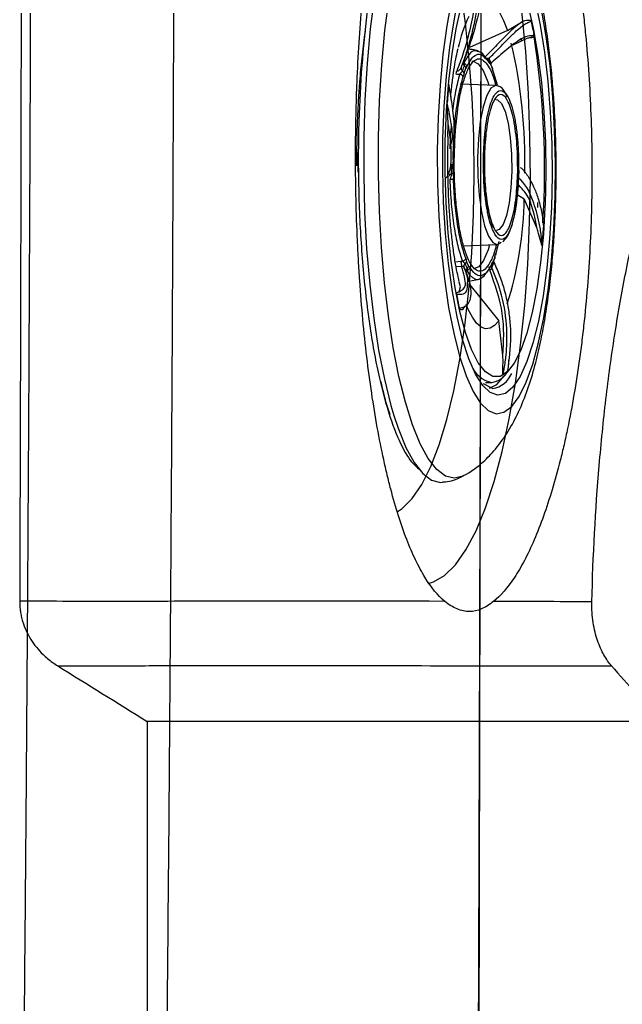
# Model space of a CAD drawing. Header units: inches. Extents: x 0 to 84, y -22 to 124.
# Drawn here: x 6.345 to 8.244, y 15.15 to 18.252 of the extents above; entities that cross this region are included whole.
import ezdxf

# ---------------------------------------------------------------- set-up
doc = ezdxf.new("R2010")
doc.units = ezdxf.units.IN
doc.header["$MEASUREMENT"] = 0
doc.layers.add('1', color=4, linetype='Continuous')
doc.layers.add('BDIM_CYAN', color=4, linetype='Continuous')

# ---------------------------------------------------------------- blocks, each defined once
blk = doc.blocks.new('2020 HS PILLOW')
at = {"layer": '1', "color": 2}
for points, knots in [([(5.8034, -0.0127), (5.5758, -0.0117), (5.1207, -0.0097), (4.4379, -0.0073), (3.7551, -0.0052), (3.0724, -0.0034), (2.3896, -0.0021), (1.7069, -0.001), (1.0241, -0.0003), (0.3414, 0), (-0.3414, 0), (-1.0241, -0.0003), (-1.7069, -0.001), (-2.3896, -0.0021), (-3.0724, -0.0034), (-3.7551, -0.0052), (-4.4379, -0.0073), (-5.1207, -0.0097), (-5.5758, -0.0117), (-5.8034, -0.0127)], [0, 0, 0, 0, 0.058824, 0.117648, 0.176472, 0.235295, 0.294119, 0.352942, 0.411765, 0.470588, 0.529412, 0.588235, 0.647058, 0.705881, 0.764705, 0.823528, 0.882352, 0.941176, 1, 1, 1, 1]), ([(5.8027, -0.0093), (4.0523, -0.005), (0.1838, 0.0045), (-3.6846, -0.0044), (-5.8027, -0.0093)], [0, 0, 0, 0, 0.452479, 1, 1, 1, 1]), ([(-5.1105, -0.9929), (-5.0125, -0.992), (-4.8162, -0.9901), (-4.5213, -0.9874), (-4.2256, -0.9849), (-3.929, -0.9826), (-3.6317, -0.9804), (-3.3335, -0.9784), (-3.0345, -0.9766), (-2.7347, -0.9749), (-2.4341, -0.9734), (-2.1327, -0.9721), (-1.8304, -0.9709), (-1.5274, -0.9699), (-1.2235, -0.9691), (-0.9188, -0.9685), (-0.6132, -0.968), (-0.3069, -0.9677), (0.0908, -0.9676), (0.5785, -0.9679), (1.1551, -0.9689), (1.7288, -0.9705), (2.2996, -0.9727), (2.8674, -0.9755), (3.4323, -0.979), (3.9943, -0.983), (4.5534, -0.9876), (4.9251, -0.9912), (5.1105, -0.9929)], [0, 0, 0, 0, 0.028776, 0.057631, 0.086566, 0.11558, 0.144673, 0.173846, 0.203098, 0.232429, 0.26184, 0.291331, 0.320902, 0.350552, 0.380282, 0.410091, 0.439981, 0.46995, 0.5, 0.556693, 0.613101, 0.669223, 0.725062, 0.780616, 0.835887, 0.890874, 0.945579, 1, 1, 1, 1]), ([(5.1101, -1.4421), (5.0128, -1.4412), (4.8181, -1.4394), (4.5261, -1.4369), (4.2341, -1.4345), (3.9421, -1.4324), (3.6501, -1.4303), (3.3581, -1.4285), (3.0661, -1.4267), (2.7741, -1.4252), (2.4821, -1.4238), (2.1901, -1.4225), (1.8981, -1.4214), (1.606, -1.4205), (1.314, -1.4197), (1.022, -1.4191), (0.73, -1.4186), (0.438, -1.4183), (0.146, -1.4182), (-0.146, -1.4182), (-0.438, -1.4183), (-0.73, -1.4186), (-1.022, -1.4191), (-1.314, -1.4197), (-1.606, -1.4205), (-1.8981, -1.4214), (-2.1901, -1.4225), (-2.4821, -1.4238), (-2.7741, -1.4252), (-3.0661, -1.4267), (-3.3581, -1.4285), (-3.6501, -1.4303), (-3.9421, -1.4324), (-4.2341, -1.4345), (-4.5261, -1.4369), (-4.8181, -1.4394), (-5.0128, -1.4412), (-5.1101, -1.4421)], [0, 0, 0, 0, 0.028576, 0.05715, 0.085725, 0.114298, 0.142871, 0.171443, 0.200015, 0.228587, 0.257158, 0.285728, 0.314298, 0.342868, 0.371438, 0.400008, 0.428577, 0.457146, 0.485715, 0.514285, 0.542854, 0.571423, 0.599992, 0.628562, 0.657132, 0.685702, 0.714272, 0.742842, 0.771413, 0.799985, 0.828557, 0.857129, 0.885702, 0.914275, 0.94285, 0.971424, 1, 1, 1, 1])]:
    blk.add_open_spline(points, degree=3, knots=knots, dxfattribs=at)
blk = doc.blocks.new('2020 RELAY')
at = {"color": 8, "linetype": 'Continuous', "lineweight": 25, "flags": 128}
for points in [[(7.6318, 15.976), (7.6491, 15.9808), (7.6841, 16.001), (7.7183, 16.0348), (7.7514, 16.0819), (7.783, 16.1418), (7.8127, 16.2139), (7.8403, 16.2974), (7.8654, 16.3914), (7.8879, 16.495), (7.9073, 16.607), (7.9237, 16.7262), (7.9367, 16.8514), (7.9462, 16.9813), (7.9521, 17.1144), (7.9545, 17.2494), (7.9531, 17.3848), (7.9482, 17.5193), (7.9396, 17.6513), (7.9275, 17.7794)], [(7.5346, 16.2015), (7.5507, 16.2121), (7.5818, 16.2432), (7.6118, 16.2875), (7.6402, 16.3443), (7.6667, 16.4131), (7.691, 16.4928), (7.7127, 16.5826), (7.7316, 16.6813), (7.7475, 16.7876), (7.7601, 16.9002), (7.7693, 17.0178), (7.775, 17.1387), (7.7771, 17.2616), (7.7756, 17.3848), (7.7704, 17.5068), (7.7617, 17.6261), (7.7496, 17.7411), (7.7342, 17.8505)]]:
    blk.add_lwpolyline(points, dxfattribs=at)
at = {"layer": '1', "color": 3, "linetype": 'Continuous', "lineweight": 25}
blk.add_line((6.7469, 15.5409), (6.7469, 11.5988), dxfattribs=at)
for points, knots in [([(6.3461, 23.162), (6.3466, 22.9756), (6.3477, 22.597), (6.3488, 22.0201), (6.3497, 21.4255), (6.3503, 20.8131), (6.3506, 20.183), (6.3506, 19.4326), (6.3502, 18.583), (6.349, 17.6552), (6.3473, 16.7725), (6.3455, 16.1991), (6.3447, 15.92)], [0, 0, 0, 0, 0.077197, 0.156848, 0.238955, 0.323515, 0.41053, 0.5, 0.634359, 0.762479, 0.884359, 1, 1, 1, 1]), ([(7.6842, 15.9195), (7.6627, 15.9373), (7.642, 15.9626), (7.612, 16.0115), (7.6021, 16.0297), (7.5829, 16.0699), (7.5735, 16.0916), (7.5466, 16.1613), (7.5298, 16.2141), (7.5104, 16.2878), (7.5066, 16.3029), (7.4992, 16.334), (7.4955, 16.35), (7.4849, 16.3987), (7.4782, 16.4323), (7.4656, 16.5021), (7.4596, 16.5382), (7.4486, 16.6127), (7.4436, 16.6507), (7.4297, 16.7668), (7.4222, 16.8471), (7.4151, 16.951), (7.4138, 16.972), (7.4114, 17.0143), (7.4103, 17.0356), (7.4074, 17.0996), (7.4059, 17.1422), (7.4029, 17.2704), (7.4028, 17.3561), (7.405, 17.4635), (7.4056, 17.485), (7.4069, 17.5278), (7.4077, 17.549), (7.4105, 17.6123), (7.4128, 17.6538), (7.421, 17.7767), (7.4283, 17.8564), (7.4467, 18.0104), (7.4575, 18.0825), (7.4761, 18.1838), (7.4827, 18.2163), (7.4932, 18.2634), (7.4968, 18.2788), (7.5043, 18.3089), (7.5081, 18.3237), (7.5275, 18.3952), (7.5443, 18.4458), (7.5713, 18.5121), (7.5807, 18.5326), (7.5951, 18.5608), (7.6001, 18.5699), (7.61, 18.5869), (7.615, 18.595), (7.6402, 18.6328), (7.6612, 18.6555), (7.6936, 18.6784), (7.7047, 18.6842), (7.7271, 18.6918), (7.7383, 18.6936), (7.7721, 18.6932), (7.7947, 18.6853), (7.8231, 18.6657), (7.8288, 18.6613), (7.8402, 18.6515), (7.8459, 18.6461), (7.8629, 18.6286), (7.8741, 18.6151), (7.9071, 18.5693), (7.9285, 18.5318), (7.9597, 18.4646), (7.9699, 18.4404), (7.9896, 18.3891), (7.9991, 18.3621), (8.0267, 18.2767), (8.0438, 18.2142), (8.0633, 18.1286), (8.0671, 18.1112), (8.0744, 18.0759), (8.078, 18.058), (8.0883, 18.0036), (8.101, 17.9294), (8.1117, 17.8515), (8.1191, 17.7918), (8.1214, 17.7716), (8.1257, 17.7309), (8.1278, 17.7102), (8.1373, 17.6064), (8.1426, 17.5223), (8.147, 17.3946), (8.1479, 17.3518), (8.1486, 17.2655), (8.1483, 17.222), (8.1456, 17.093), (8.1415, 17.0086), (8.132, 16.8845), (8.1282, 16.8435), (8.1217, 16.7827), (8.1194, 16.7626), (8.1146, 16.7229), (8.112, 16.7033), (8.0986, 16.6067), (8.086, 16.5334), (8.0679, 16.4469), (8.0642, 16.4299), (8.0565, 16.3963), (8.0525, 16.3797), (8.0403, 16.3313), (8.0318, 16.3005), (8.0055, 16.2127), (7.9867, 16.1602), (7.9566, 16.0903), (7.9462, 16.0685), (7.9253, 16.0289), (7.9147, 16.0109), (7.8825, 15.9622), (7.8605, 15.937), (7.8379, 15.9191)], [0, 0, 0, 0, 0.03125, 0.03125, 0.046875, 0.046875, 0.0625, 0.0625, 0.09375, 0.09375, 0.101563, 0.101563, 0.109375, 0.109375, 0.125, 0.125, 0.140625, 0.140625, 0.15625, 0.15625, 0.1875, 0.1875, 0.195313, 0.195313, 0.203125, 0.203125, 0.21875, 0.21875, 0.25, 0.25, 0.257813, 0.257813, 0.265625, 0.265625, 0.28125, 0.28125, 0.3125, 0.3125, 0.34375, 0.34375, 0.359375, 0.359375, 0.367188, 0.367188, 0.375, 0.375, 0.40625, 0.40625, 0.421875, 0.421875, 0.429688, 0.429688, 0.4375, 0.4375, 0.46875, 0.46875, 0.484375, 0.484375, 0.5, 0.5, 0.53125, 0.53125, 0.539063, 0.539063, 0.546875, 0.546875, 0.5625, 0.5625, 0.59375, 0.59375, 0.609375, 0.609375, 0.625, 0.625, 0.65625, 0.65625, 0.664063, 0.664063, 0.671875, 0.671875, 0.6875, 0.703125, 0.703125, 0.710937, 0.710937, 0.71875, 0.71875, 0.75, 0.75, 0.765625, 0.765625, 0.78125, 0.78125, 0.8125, 0.8125, 0.828125, 0.828125, 0.835937, 0.835937, 0.84375, 0.84375, 0.875, 0.875, 0.882812, 0.882812, 0.890625, 0.890625, 0.90625, 0.90625, 0.9375, 0.9375, 0.953125, 0.953125, 0.96875, 0.96875, 1, 1, 1, 1]), ([(8.1482, 15.9179), (8.1518, 16.0638), (8.1594, 16.2071), (8.1774, 16.4182), (8.1844, 16.4882), (8.2005, 16.6241), (8.2096, 16.6903), (8.2296, 16.8194), (8.2406, 16.8822), (8.2585, 16.9739), (8.2648, 17.004), (8.2778, 17.0634), (8.2846, 17.0927), (8.3196, 17.2366), (8.351, 17.3412), (8.4032, 17.4832), (8.4214, 17.528), (8.4501, 17.5914), (8.46, 17.612), (8.48, 17.6516), (8.4902, 17.6706), (8.5418, 17.762), (8.5856, 17.8228), (8.6553, 17.8964), (8.6792, 17.9179), (8.7285, 17.9549), (8.7535, 17.9702), (8.8296, 18.0063), (8.8818, 18.0177), (8.949, 18.0163), (8.9625, 18.0152), (8.9898, 18.0115), (9.0035, 18.0088), (9.0447, 17.9984), (9.0722, 17.9883), (9.1546, 17.9489), (9.2095, 17.9105), (9.278, 17.8469), (9.2917, 17.8334), (9.3191, 17.8048), (9.3327, 17.7897), (9.3732, 17.7426), (9.3997, 17.7084), (9.4778, 17.5977), (9.5278, 17.5131), (9.5993, 17.3694), (9.6226, 17.3184), (9.6669, 17.2127), (9.688, 17.1578), (9.7481, 16.9869), (9.7838, 16.8648), (9.8222, 16.7014), (9.8296, 16.6681), (9.8435, 16.6012), (9.8501, 16.5675), (9.8688, 16.4655), (9.8796, 16.3966), (9.8982, 16.2566), (9.906, 16.1857), (9.9152, 16.0777), (9.9179, 16.0415), (9.9224, 15.9685), (9.9242, 15.9317), (9.9256, 15.8949)], [0, 0, 0, 0, 0.0625, 0.0625, 0.09375, 0.09375, 0.125, 0.125, 0.15625, 0.15625, 0.171875, 0.171875, 0.1875, 0.1875, 0.25, 0.25, 0.28125, 0.28125, 0.296875, 0.296875, 0.3125, 0.3125, 0.375, 0.375, 0.40625, 0.40625, 0.4375, 0.4375, 0.5, 0.5, 0.515625, 0.515625, 0.53125, 0.53125, 0.5625, 0.5625, 0.625, 0.625, 0.640625, 0.640625, 0.65625, 0.65625, 0.6875, 0.6875, 0.75, 0.75, 0.78125, 0.78125, 0.8125, 0.8125, 0.875, 0.875, 0.890625, 0.890625, 0.90625, 0.90625, 0.9375, 0.9375, 0.96875, 0.96875, 0.984375, 0.984375, 1, 1, 1, 1]), ([(6.3447, 15.92), (6.3447, 15.9173), (6.3447, 15.912), (6.3452, 15.904), (6.3459, 15.896), (6.3469, 15.8881), (6.3482, 15.8802), (6.3498, 15.8723), (6.3517, 15.8644), (6.356, 15.849), (6.3644, 15.8266), (6.3792, 15.7992), (6.3972, 15.7742), (6.4154, 15.7545), (6.4327, 15.739), (6.4483, 15.7268), (6.4593, 15.7196), (6.4649, 15.716)], [0, 0, 0, 0, 0.030946, 0.061872, 0.092834, 0.123887, 0.155087, 0.186488, 0.218143, 0.250105, 0.373796, 0.499908, 0.623015, 0.749491, 0.831234, 0.914607, 1, 1, 1, 1]), ([(7.6842, 15.9195), (7.4209, 15.9199), (7.1899, 15.9199), (6.8634, 15.9196), (6.7579, 15.9194), (6.5498, 15.9194), (6.4474, 15.9194), (6.3447, 15.92)], [0, 0, 0, 0, 0.5, 0.5, 0.75, 0.75, 1, 1, 1, 1]), ([(7.8379, 15.9191), (7.8249, 15.9088), (7.8126, 15.9009), (7.7878, 15.8901), (7.7753, 15.8873), (7.7497, 15.8873), (7.7365, 15.8901), (7.7166, 15.8982), (7.71, 15.9016), (7.6969, 15.9097), (7.6905, 15.9143), (7.6842, 15.9195)], [0, 0, 0, 0, 0.25, 0.25, 0.5, 0.5, 0.75, 0.75, 0.875, 0.875, 1, 1, 1, 1]), ([(8.2103, 15.7163), (8.2017, 15.7261), (8.1937, 15.7374), (8.1825, 15.7571), (8.179, 15.7641), (8.1722, 15.7791), (8.169, 15.7872), (8.1602, 15.8129), (8.1555, 15.8317), (8.1491, 15.8732), (8.1477, 15.895), (8.1482, 15.9179)], [0, 0, 0, 0, 0.25, 0.25, 0.375, 0.375, 0.5, 0.5, 0.75, 0.75, 1, 1, 1, 1]), ([(6.4649, 15.716), (6.5287, 15.7163), (6.5923, 15.7165), (6.7204, 15.7168), (6.7848, 15.7169), (6.9151, 15.7169), (6.9811, 15.7169), (7.1153, 15.7169), (7.1835, 15.7169), (7.3935, 15.717), (7.5404, 15.7169), (7.7776, 15.7167), (7.8594, 15.7167), (8.0297, 15.7165), (8.1181, 15.7164), (8.2103, 15.7163)], [0, 0, 0, 0, 0.125, 0.125, 0.25, 0.25, 0.375, 0.375, 0.5, 0.5, 0.75, 0.75, 0.875, 0.875, 1, 1, 1, 1]), ([(8.3672, 15.541), (8.3558, 15.541), (8.333, 15.541), (8.2992, 15.541), (8.2657, 15.541), (8.2326, 15.541), (8.1997, 15.5409), (8.1672, 15.5409), (8.135, 15.5409), (8.1031, 15.5409), (8.0714, 15.5409), (8.0401, 15.5409), (8.009, 15.5409), (7.9782, 15.5409), (7.9477, 15.5409), (7.9174, 15.5409), (7.8874, 15.5409), (7.8576, 15.5409), (7.8281, 15.5409), (7.7988, 15.5409), (7.7697, 15.5409), (7.7408, 15.5409), (7.7122, 15.5409), (7.6838, 15.5409), (7.6555, 15.5409), (7.6275, 15.5409), (7.5996, 15.5409), (7.572, 15.5409), (7.5445, 15.5409), (7.5172, 15.5409), (7.49, 15.5409), (7.463, 15.5409), (7.4362, 15.5409), (7.4095, 15.5409), (7.3829, 15.5409), (7.3565, 15.5409), (7.3302, 15.5409), (7.304, 15.5409), (7.278, 15.5409), (7.252, 15.5409), (7.2262, 15.5409), (7.2005, 15.5409), (7.1748, 15.5409), (7.1492, 15.5409), (7.1238, 15.5409), (7.0983, 15.5409), (7.073, 15.5409), (7.0477, 15.5409), (7.0225, 15.5409), (6.9973, 15.5409), (6.9722, 15.5409), (6.9471, 15.5409), (6.922, 15.5409), (6.897, 15.5409), (6.872, 15.5409), (6.8469, 15.5409), (6.8219, 15.5409), (6.7969, 15.5409), (6.7719, 15.5409), (6.7553, 15.5409), (6.7469, 15.5409)], [0, 0, 0, 0, 0.017242, 0.034484, 0.051726, 0.068968, 0.086209, 0.103451, 0.120693, 0.137934, 0.155176, 0.172418, 0.189659, 0.2069, 0.224141, 0.241382, 0.258623, 0.275864, 0.293105, 0.310345, 0.327586, 0.344827, 0.362067, 0.379308, 0.396549, 0.41379, 0.43103, 0.448271, 0.465512, 0.482753, 0.499994, 0.517235, 0.534476, 0.551718, 0.568959, 0.5862, 0.603442, 0.620684, 0.637926, 0.655168, 0.672411, 0.689653, 0.706896, 0.724139, 0.741382, 0.758625, 0.775867, 0.79311, 0.810353, 0.827595, 0.844837, 0.862079, 0.879321, 0.896562, 0.913803, 0.931044, 0.948284, 0.965523, 0.982762, 1, 1, 1, 1])]:
    blk.add_open_spline(points, degree=3, knots=knots, dxfattribs=at)
for points in [[(8.1482, 15.9179), (8.0397, 15.9185), (7.9366, 15.9189), (7.8379, 15.9191)], [(6.4649, 15.716), (6.5589, 15.6577), (6.6529, 15.5993), (6.7469, 15.5409)], [(8.2103, 15.7163), (8.2608, 15.6582), (8.3132, 15.5997), (8.3672, 15.541)]]:
    blk.add_open_spline(points, degree=3, dxfattribs=at)
at = {"layer": 'BDIM_CYAN'}
for p, q in [((7.8822, 17.7182), (7.9317, 17.7476)), ((7.8822, 17.7182), (7.7624, 17.6642)), ((7.9454, 17.6941), (7.8991, 17.6722)), ((7.9263, 17.6876), (7.9255, 17.6939)), ((7.9574, 17.7034), (7.9585, 17.6975)), ((7.7358, 17.5983), (7.734, 17.5971)), ((7.7399, 17.6165), (7.7444, 17.615)), ((7.7444, 17.615), (7.7461, 17.6074)), ((7.7452, 17.5841), (7.751, 17.5998)), ((7.7545, 17.6048), (7.751, 17.5998)), ((7.8282, 17.6116), (7.8243, 17.6163)), ((7.8341, 17.602), (7.8275, 17.6165)), ((7.8282, 17.6116), (7.8345, 17.5978)), ((7.8373, 17.5877), (7.8345, 17.5978)), ((7.7452, 17.5841), (7.7423, 17.5721)), ((7.8373, 17.5877), (7.8495, 17.5468)), ((7.8463, 17.5451), (7.7332, 17.5486)), ((7.6938, 17.3841), (7.6953, 17.4205)), ((7.4119, 17.3242), (7.4124, 17.3446)), ((7.711, 17.3114), (7.7124, 17.3547)), ((7.412, 17.2722), (7.4119, 17.3242)), ((7.711, 17.3114), (7.7104, 17.2963)), ((7.7108, 17.2668), (7.7104, 17.2963)), ((7.9168, 17.2684), (7.917, 17.2862)), ((7.7108, 17.2668), (7.7119, 17.2501)), ((7.9128, 17.201), (7.9347, 17.1874)), ((7.9756, 17.0942), (7.9347, 17.1874)), ((7.9776, 17.1607), (7.9782, 17.1758)), ((7.7406, 17.0396), (7.849, 17.0441)), ((7.8544, 17.0529), (7.8455, 17.0165)), ((7.8426, 17.0045), (7.8367, 16.9888)), ((7.8426, 17.0045), (7.8455, 17.0165)), ((7.7175, 16.9893), (7.7352, 16.991)), ((7.7374, 16.9746), (7.7204, 16.9731)), ((7.7352, 16.991), (7.7402, 16.9912)), ((7.7441, 16.9737), (7.7444, 16.9769)), ((7.7447, 16.9732), (7.7468, 16.9684)), ((7.7505, 17.0009), (7.7533, 16.9908)), ((7.7595, 16.977), (7.7533, 16.9908)), ((7.7595, 16.977), (7.7635, 16.9723)), ((7.834, 16.9812), (7.8327, 16.9794)), ((7.8333, 16.9838), (7.8367, 16.9888)), ((7.8362, 16.9844), (7.8423, 17.0007)), ((7.7299, 16.895), (7.7342, 16.9105)), ((7.7342, 16.9105), (7.7303, 16.9257)), ((7.7589, 16.9284), (7.7936, 16.9347)), ((7.763, 16.9171), (7.8547, 16.8035)), ((7.743, 16.8415), (7.749, 16.8496)), ((7.868, 16.6945), (7.8547, 16.8035)), ((7.835, 16.5898), (7.8061, 16.6047)), ((7.8124, 16.6094), (7.8326, 16.6095))]:
    blk.add_line(p, q, dxfattribs=at)
at = {"layer": 'BDIM_CYAN', "flags": 128}
for points in [[(7.6677, 18.2924), (7.6468, 18.2911), (7.619, 18.2771), (7.5918, 18.2493), (7.5657, 18.2081), (7.5409, 18.154), (7.518, 18.0879), (7.4971, 18.0106), (7.4785, 17.9233), (7.4626, 17.8271), (7.4496, 17.7234), (7.4395, 17.6137)], [(7.486, 17.6098), (7.4959, 17.7181), (7.5088, 17.8205), (7.5245, 17.9154), (7.5428, 18.0017), (7.5634, 18.0779), (7.5861, 18.1432), (7.6105, 18.1966), (7.6363, 18.2373), (7.6632, 18.2647), (7.6906, 18.2785), (7.7184, 18.2785), (7.7328, 18.273)], [(7.6695, 17.5458), (7.6636, 17.4445), (7.661, 17.3406), (7.6617, 17.2359), (7.6658, 17.1322), (7.673, 17.0314), (7.6834, 16.9353), (7.6967, 16.8456), (7.7127, 16.764), (7.7311, 16.6918), (7.7515, 16.6303), (7.7736, 16.5807), (7.7971, 16.5439), (7.8215, 16.5204), (7.8463, 16.5108), (7.8711, 16.5151), (7.8955, 16.5334), (7.919, 16.5652), (7.9413, 16.6101), (7.9618, 16.6672), (7.9803, 16.7354), (7.9965, 16.8137), (8.01, 16.9005), (8.0205, 16.9944), (8.028, 17.0936), (8.0322, 17.1964), (8.0332, 17.3009), (8.0308, 17.4054), (8.0251, 17.5079), (8.0163, 17.6065), (8.0044, 17.6996), (7.9897, 17.7855)], [(7.7054, 17.8158), (7.6905, 17.7331), (7.6785, 17.6425), (7.6695, 17.5458)], [(7.7184, 17.7725), (7.7296, 17.8225), (7.7479, 17.8867), (7.7682, 17.9393), (7.79, 17.9793), (7.8131, 18.0061), (7.8369, 18.019), (7.8609, 18.0178), (7.8847, 18.0025), (7.9079, 17.9734), (7.93, 17.9311), (7.9505, 17.8765), (7.969, 17.8105), (7.9853, 17.7345), (7.9989, 17.6499), (8.0096, 17.5584), (8.0172, 17.4617), (8.0216, 17.3618), (8.0227, 17.2606), (8.0204, 17.1601), (8.0148, 17.0622)], [(8.0003, 17.1611), (7.9953, 17.0767), (7.9866, 16.987), (7.9749, 16.9039), (7.9604, 16.8292), (7.9434, 16.7643), (7.9243, 16.7108), (7.9035, 16.6697), (7.8815, 16.6419), (7.8586, 16.628), (7.8355, 16.6283), (7.8125, 16.6428), (7.7902, 16.6713), (7.769, 16.713), (7.7495, 16.7671), (7.732, 16.8324), (7.7168, 16.9076), (7.7044, 16.9911), (7.695, 17.081), (7.6887, 17.1754), (7.6858, 17.2724), (7.6862, 17.3699), (7.69, 17.4658), (7.6971, 17.558), (7.7074, 17.6446), (7.7205, 17.7237), (7.7363, 17.7937)], [(7.9183, 17.8789), (7.9294, 17.8506), (7.948, 17.7907), (7.9644, 17.7203), (7.9782, 17.6407), (7.9892, 17.5538), (7.997, 17.4614), (8.0016, 17.3654), (8.0029, 17.2679), (8.0008, 17.171), (8.0003, 17.1611)], [(7.7958, 17.8063), (7.8014, 17.8089), (7.8155, 17.8105), (7.8296, 17.8052), (7.8435, 17.7931), (7.857, 17.7744), (7.87, 17.7493), (7.8822, 17.7182)], [(7.7704, 16.6594), (7.7605, 16.6839), (7.7409, 16.7444), (7.7235, 16.8156), (7.7085, 16.8961), (7.6963, 16.9843), (7.6871, 17.0786), (7.681, 17.1771), (7.6783, 17.2779), (7.6789, 17.3791), (7.6829, 17.4785), (7.6901, 17.5744), (7.7005, 17.6649), (7.7137, 17.7481), (7.7184, 17.7725)], [(7.4395, 17.6137), (7.4327, 17.4995), (7.4291, 17.3824), (7.4289, 17.2641), (7.432, 17.1462), (7.4383, 17.0303), (7.4479, 16.9182), (7.4605, 16.8113), (7.476, 16.7112), (7.4942, 16.6192), (7.5148, 16.5368), (7.524, 16.5054)], [(7.7423, 16.3145), (7.742, 16.3144), (7.7143, 16.3075), (7.6866, 16.3144), (7.6592, 16.3351), (7.6325, 16.3692), (7.6069, 16.4163), (7.5827, 16.4758), (7.5603, 16.5467), (7.5399, 16.6281), (7.522, 16.7189), (7.5067, 16.8177), (7.4942, 16.9232), (7.4848, 17.0339), (7.4785, 17.1483), (7.4755, 17.2647), (7.4757, 17.3815), (7.4792, 17.4971), (7.486, 17.6098)], [(7.7693, 17.6211), (7.7741, 17.6214), (7.7902, 17.6135), (7.8057, 17.5916), (7.8199, 17.5567), (7.8232, 17.5458)], [(7.8538, 17.5429), (7.8443, 17.545), (7.8301, 17.5361), (7.817, 17.5132), (7.8056, 17.4776), (7.7966, 17.4313), (7.7905, 17.3771), (7.7878, 17.3181), (7.7885, 17.2577), (7.7926, 17.1995), (7.7998, 17.1468), (7.8099, 17.1027), (7.822, 17.0697), (7.8357, 17.0498), (7.849, 17.0441)], [(7.8456, 17.5008), (7.8504, 17.4999), (7.8629, 17.4879), (7.8744, 17.4627), (7.8839, 17.4261), (7.8909, 17.3805), (7.895, 17.329), (7.8957, 17.2752), (7.8931, 17.2228), (7.8874, 17.1752), (7.8789, 17.1357), (7.8682, 17.1071), (7.8561, 17.0913), (7.8477, 17.0884)], [(8.0148, 17.0622), (8.006, 16.9688), (7.9942, 16.8817), (7.9795, 16.8027), (7.9624, 16.7333), (7.9431, 16.6747), (7.922, 16.6283), (7.8995, 16.5948), (7.876, 16.5749), (7.852, 16.5691), (7.828, 16.5773), (7.8045, 16.5996), (7.7818, 16.6353), (7.7704, 16.6594)], [(7.8259, 17.0431), (7.821, 17.0272), (7.807, 16.9937), (7.7916, 16.9733), (7.7755, 16.967), (7.7748, 16.967)], [(7.849, 17.0441), (7.85, 17.0441), (7.862, 17.0507)], [(7.7537, 16.9617), (7.7625, 16.9485), (7.7716, 16.9394), (7.7809, 16.9346), (7.7902, 16.934), (7.792, 16.9343)], [(7.8547, 16.8035), (7.8411, 16.7883), (7.8272, 16.7799), (7.813, 16.7783), (7.7989, 16.7836), (7.785, 16.7957), (7.7715, 16.8144), (7.7586, 16.8395), (7.7523, 16.8544)], [(7.8257, 16.5908), (7.8485, 16.603), (7.8715, 16.6297)], [(7.524, 16.5054), (7.5375, 16.4649), (7.562, 16.4047), (7.5879, 16.357), (7.615, 16.3224), (7.6427, 16.3015), (7.6708, 16.2944), (7.6773, 16.2948)]]:
    blk.add_lwpolyline(points, dxfattribs=at)
at = {"layer": 'BDIM_CYAN'}
for centre, radius, start, end in [((8.1857, 17.5636), 0.4697, 155.0456, 167.6474), ((6.6623, 17.4562), 1.3275, 10.6046, 12.6381), ((5.2981, 17.2792), 2.7009, 356.4642, 9.0942), ((6.2887, 17.3047), 1.6485, 358.739, 13.1026), ((7.6339, 17.5351), 0.2127, 22.2116, 26.542), ((8.002, 17.5026), 0.2766, 157.7311, 161.2892), ((10.0422, 17.3308), 2.3555, 174.7065, 176.0936), ((9.2192, 17.3018), 1.5147, 180.2095, 181.3543), ((6.807, 17.1993), 1.1278, 342.3127, 359.394), ((5.6459, 17.2584), 2.3555, 354.7065, 356.0937), ((7.9675, 17.0645), 0.2407, 202.326, 203.5235), ((7.939, 17.061), 0.2059, 202.2108, 206.5424), ((7.5689, 17.0792), 0.2856, 337.7312, 341.2892), ((7.5998, 17.0774), 0.2532, 337.6533, 339.3995), ((7.9318, 17.0487), 0.2017, 203.4692, 206.6067), ((7.7698, 16.9848), 0.0551, 293.7175, 335.7606), ((9.0258, 17.1329), 1.3275, 190.6046, 192.6379), ((7.8487, 16.6935), 0.0856, 199.5014, 259.1151), ((7.8229, 16.6779), 0.0692, 278.0175, 330.1005), ((7.8222, 16.6678), 0.0791, 279.3974, 337.6834), ((7.833, 16.696), 0.0703, 300.0521, 314.4918)]:
    blk.add_arc(centre, radius, start, end, dxfattribs=at)
for points, knots in [([(8.0356, 17.2956), (8.0356, 17.3031), (8.0354, 17.3208), (8.0349, 17.3552), (8.0335, 17.4017), (8.0309, 17.4602), (8.0268, 17.5255), (8.0208, 17.5945), (8.013, 17.6647), (8.0033, 17.734), (7.9918, 17.8011), (7.9784, 17.8651), (7.963, 17.9265), (7.945, 17.9854), (7.923, 18.0438), (7.8964, 18.1001), (7.8632, 18.1547), (7.8223, 18.2059), (7.7759, 18.249), (7.743, 18.2671), (7.7284, 18.2752)], [0, 0, 0, 0, 0.017534, 0.041406, 0.080131, 0.126654, 0.179488, 0.236275, 0.295643, 0.356617, 0.418551, 0.481025, 0.54381, 0.609235, 0.676067, 0.748578, 0.814163, 0.877244, 0.945575, 1, 1, 1, 1]), ([(7.4975, 18.0647), (7.4974, 18.0645), (7.4907, 18.0467), (7.4797, 17.999), (7.4589, 17.9065), (7.4381, 17.7772), (7.4278, 17.6628), (7.4228, 17.6073)], [0, 0, 0, 0, 0.0024536, 0.1766172, 0.3508173, 0.6848474, 1, 1, 1, 1]), ([(7.8198, 17.954), (7.8198, 17.9533), (7.8196, 17.9513), (7.819, 17.9454), (7.817, 17.9266), (7.8116, 17.8823), (7.7986, 17.8054), (7.7767, 17.7096), (7.7531, 17.6463), (7.7425, 17.6176)], [0, 0, 0, 0, 0.007325, 0.019566, 0.058651, 0.192116, 0.441769, 0.746986, 1, 1, 1, 1]), ([(7.7532, 17.6486), (7.7574, 17.6622), (7.7667, 17.6925), (7.7777, 17.7389), (7.7872, 17.7875), (7.7983, 17.857), (7.8027, 17.9077), (7.8058, 17.9433)], [0, 0, 0, 0, 0.138492, 0.307534, 0.458721, 0.619894, 1, 1, 1, 1]), ([(7.7896, 17.8736), (7.7856, 17.8438), (7.7783, 17.789), (7.7617, 17.7118), (7.7437, 17.6466), (7.7293, 17.609), (7.7222, 17.5905)], [0, 0, 0, 0, 0.317509, 0.583481, 0.794833, 1, 1, 1, 1]), ([(7.9317, 17.7476), (7.9238, 17.7423), (7.9085, 17.732), (7.8784, 17.7033), (7.8458, 17.6696), (7.821, 17.6442), (7.8088, 17.6317)], [0, 0, 0, 0, 0.280747, 0.545552, 0.776817, 1, 1, 1, 1]), ([(7.8242, 17.6301), (7.8343, 17.6406), (7.8533, 17.6601), (7.8792, 17.687), (7.9003, 17.708), (7.9188, 17.7247), (7.9337, 17.7362), (7.9472, 17.7442), (7.9541, 17.7458), (7.9577, 17.7467)], [0, 0, 0, 0, 0.154271, 0.288952, 0.454424, 0.575072, 0.714225, 0.852753, 1, 1, 1, 1]), ([(7.9317, 17.7476), (7.9336, 17.7483), (7.9386, 17.7502), (7.9452, 17.7513), (7.9508, 17.7511), (7.9541, 17.7501), (7.956, 17.7491), (7.957, 17.7481), (7.9575, 17.7473), (7.9576, 17.7468), (7.9577, 17.7467)], [0, 0, 0, 0, 0.191801, 0.519634, 0.729787, 0.856818, 0.93009, 0.970764, 0.992671, 1, 1, 1, 1]), ([(7.4337, 17.7157), (7.4331, 17.7122), (7.4288, 17.6856), (7.4229, 17.6321), (7.4173, 17.5783), (7.4154, 17.5487), (7.4152, 17.5449)], [0, 0, 0, 0, 0.067025, 0.511972, 0.936998, 1, 1, 1, 1]), ([(7.9568, 17.7017), (7.9552, 17.7018), (7.9467, 17.7022), (7.9236, 17.6922), (7.8844, 17.6631), (7.8475, 17.6303), (7.8308, 17.6155)], [0, 0, 0, 0, 0.069095, 0.356764, 0.708459, 1, 1, 1, 1]), ([(7.9671, 17.7005), (7.9672, 17.7004), (7.9672, 17.7002), (7.9672, 17.6998), (7.9672, 17.6995), (7.9671, 17.6991), (7.9668, 17.6985), (7.9657, 17.6971), (7.9608, 17.6953), (7.954, 17.6947), (7.9475, 17.6942), (7.9454, 17.6941)], [0, 0, 0, 0, 0.005501, 0.011055, 0.016084, 0.02158, 0.030977, 0.060324, 0.195274, 0.730604, 1, 1, 1, 1]), ([(7.9671, 17.7005), (7.967, 17.7006), (7.9665, 17.7007), (7.9652, 17.7012), (7.9622, 17.7021), (7.9589, 17.7019), (7.9568, 17.7017)], [0, 0, 0, 0, 0.055427, 0.148054, 0.44381, 1, 1, 1, 1]), ([(7.7032, 17.5076), (7.7043, 17.519), (7.7068, 17.5461), (7.7119, 17.5842), (7.7176, 17.6203), (7.7227, 17.6466), (7.7254, 17.6574), (7.7263, 17.6613)], [0, 0, 0, 0, 0.175058, 0.413015, 0.646773, 0.872595, 1, 1, 1, 1]), ([(7.7882, 17.6521), (7.7854, 17.6532), (7.7765, 17.6569), (7.7613, 17.6459), (7.75, 17.6253), (7.7444, 17.615)], [0, 0, 0, 0, 0.181301, 0.590651, 1, 1, 1, 1]), ([(7.7898, 17.6538), (7.7837, 17.6553), (7.7741, 17.6577), (7.7643, 17.6588), (7.7608, 17.6592)], [0, 0, 0, 0, 0.637356, 1, 1, 1, 1]), ([(7.7181, 17.4015), (7.7221, 17.4399), (7.7283, 17.4991), (7.7433, 17.5595), (7.7569, 17.5964), (7.7721, 17.6204), (7.7927, 17.6339), (7.818, 17.6177), (7.8373, 17.5784), (7.8447, 17.5466), (7.845, 17.5451)], [0, 0, 0, 0, 0.191375, 0.294396, 0.399603, 0.50481, 0.60783, 0.799205, 0.990581, 1, 1, 1, 1]), ([(7.7362, 17.601), (7.7421, 17.6159), (7.7481, 17.6315), (7.753, 17.6478), (7.7532, 17.6486)], [0, 0, 0, 0, 0.95481, 1, 1, 1, 1]), ([(7.7545, 17.6048), (7.7599, 17.6149), (7.7708, 17.6352), (7.7889, 17.6456), (7.8071, 17.6412), (7.8186, 17.6245), (7.8243, 17.6163)], [0, 0, 0, 0, 0.247011, 0.5, 0.752989, 1, 1, 1, 1]), ([(7.8165, 17.6268), (7.8106, 17.636), (7.8013, 17.6504), (7.7916, 17.6517), (7.7882, 17.6521)], [0, 0, 0, 0, 0.64222, 1, 1, 1, 1]), ([(7.8088, 17.6317), (7.8096, 17.6317), (7.811, 17.6317), (7.8142, 17.6316), (7.8179, 17.6312), (7.8218, 17.6307), (7.8234, 17.6303), (7.8242, 17.6301)], [0, 0, 0, 0, 0.111467, 0.230181, 0.482258, 0.743371, 1, 1, 1, 1]), ([(7.8172, 17.6263), (7.8174, 17.6263), (7.8191, 17.6256), (7.8216, 17.6243), (7.8226, 17.6234), (7.8231, 17.623)], [0, 0, 0, 0, 0.042172, 0.540741, 1, 1, 1, 1]), ([(7.4228, 17.6073), (7.4192, 17.5497), (7.4119, 17.4311), (7.4114, 17.2737), (7.4151, 17.145), (7.4222, 17.0143), (7.437, 16.8564), (7.4588, 16.7127), (7.4752, 16.6383), (7.4806, 16.6139)], [0, 0, 0, 0, 0.167429, 0.344886, 0.437413, 0.529958, 0.718716, 0.907474, 1, 1, 1, 1]), ([(7.7222, 17.5905), (7.7229, 17.5905), (7.7243, 17.5907), (7.7273, 17.5917), (7.7308, 17.5938), (7.7343, 17.5971), (7.7356, 17.5997), (7.7362, 17.601)], [0, 0, 0, 0, 0.111469, 0.230184, 0.482261, 0.743373, 1, 1, 1, 1]), ([(7.7401, 17.5913), (7.7389, 17.5893), (7.7369, 17.5857), (7.7333, 17.5825), (7.7318, 17.5812)], [0, 0, 0, 0, 0.571403, 1, 1, 1, 1]), ([(7.7461, 17.6074), (7.7452, 17.6081), (7.7435, 17.6096), (7.7421, 17.6124), (7.7417, 17.6152), (7.7422, 17.6168), (7.7425, 17.6176)], [0, 0, 0, 0, 0.266689, 0.531115, 0.778754, 1, 1, 1, 1]), ([(7.8295, 17.6121), (7.8295, 17.6124), (7.8296, 17.6136), (7.8303, 17.6147), (7.8308, 17.6155)], [0, 0, 0, 0, 0.309985, 1, 1, 1, 1]), ([(7.8298, 17.6115), (7.8298, 17.6115), (7.8299, 17.6126), (7.8308, 17.6135), (7.8316, 17.6144)], [0, 0, 0, 0, 0.008245, 1, 1, 1, 1]), ([(7.834, 17.6021), (7.834, 17.602), (7.8344, 17.6013), (7.8346, 17.5998), (7.8345, 17.5985), (7.8345, 17.5978)], [0, 0, 0, 0, 0.054751, 0.538852, 1, 1, 1, 1]), ([(7.8373, 17.5877), (7.8373, 17.5888), (7.8374, 17.591), (7.8365, 17.5932), (7.8356, 17.594), (7.8356, 17.594)], [0, 0, 0, 0, 0.4803862, 0.9607725, 1, 1, 1, 1]), ([(7.7318, 17.5812), (7.7271, 17.5641), (7.7179, 17.5302), (7.7117, 17.4855), (7.7086, 17.4633)], [0, 0, 0, 0, 0.504034, 1, 1, 1, 1]), ([(7.713, 17.3727), (7.7131, 17.3769), (7.714, 17.4066), (7.7194, 17.4579), (7.7289, 17.5225), (7.7379, 17.5557), (7.7423, 17.5721)], [0, 0, 0, 0, 0.053605, 0.371574, 0.689543, 1, 1, 1, 1]), ([(7.7194, 17.5813), (7.7197, 17.5818), (7.7202, 17.583), (7.721, 17.5853), (7.7217, 17.5879), (7.722, 17.5896), (7.7222, 17.5905)], [0, 0, 0, 0, 0.245337, 0.5, 0.754663, 1, 1, 1, 1]), ([(7.7194, 17.5813), (7.7213, 17.5809), (7.7255, 17.5802), (7.7296, 17.5808), (7.7318, 17.5812)], [0, 0, 0, 0, 0.459354, 1, 1, 1, 1]), ([(7.4152, 17.5449), (7.4137, 17.5243), (7.411, 17.4861), (7.4084, 17.427), (7.4066, 17.3634), (7.4066, 17.3177), (7.4065, 17.2922)], [0, 0, 0, 0, 0.2517033, 0.4678447, 0.7027218, 1, 1, 1, 1]), ([(7.6967, 17.5481), (7.6969, 17.5473), (7.6972, 17.5452), (7.6983, 17.5388), (7.7017, 17.5188), (7.7082, 17.4747), (7.7149, 17.4189), (7.7133, 17.3867), (7.7126, 17.3737)], [0, 0, 0, 0, 0.011965, 0.031961, 0.095811, 0.313849, 0.721693, 1, 1, 1, 1]), ([(7.8063, 17.3167), (7.8075, 17.3458), (7.8095, 17.3906), (7.8173, 17.4423), (7.8252, 17.4768), (7.8346, 17.5037), (7.848, 17.5268), (7.866, 17.5341), (7.8836, 17.5127), (7.896, 17.4793), (7.9044, 17.4454), (7.9109, 17.4052), (7.9169, 17.348), (7.9173, 17.3023), (7.9175, 17.2726)], [0, 0, 0, 0, 0.119728, 0.18418, 0.25, 0.31582, 0.380272, 0.5, 0.619728, 0.68418, 0.75, 0.81582, 0.880272, 1, 1, 1, 1]), ([(7.8817, 17.5081), (7.8781, 17.5159), (7.8675, 17.5393), (7.8548, 17.5428), (7.8463, 17.5451)], [0, 0, 0, 0, 0.3370446, 1, 1, 1, 1]), ([(7.9145, 17.2738), (7.9142, 17.3019), (7.9139, 17.3451), (7.9082, 17.3992), (7.9021, 17.4372), (7.8941, 17.4692), (7.8824, 17.5008), (7.8658, 17.521), (7.8488, 17.5141), (7.8361, 17.4922), (7.8272, 17.4669), (7.8198, 17.4342), (7.8123, 17.3853), (7.8105, 17.343), (7.8093, 17.3155)], [0, 0, 0, 0, 0.119728, 0.18418, 0.25, 0.31582, 0.380272, 0.5, 0.619728, 0.68418, 0.75, 0.81582, 0.880272, 1, 1, 1, 1]), ([(7.6953, 17.4205), (7.6951, 17.4247), (7.6947, 17.4358), (7.6939, 17.4525), (7.693, 17.4683), (7.6925, 17.4798), (7.692, 17.4869), (7.6921, 17.4908), (7.6922, 17.4912)], [0, 0, 0, 0, 0.191782, 0.518998, 0.728969, 0.85611, 0.98384, 1, 1, 1, 1]), ([(7.7128, 17.3292), (7.7129, 17.3355), (7.7135, 17.3542), (7.7094, 17.3929), (7.7022, 17.441), (7.6953, 17.4754), (7.6922, 17.4912)], [0, 0, 0, 0, 0.150595, 0.449551, 0.745562, 1, 1, 1, 1]), ([(7.6953, 17.4205), (7.6985, 17.3989), (7.7037, 17.3636), (7.7036, 17.3368), (7.7035, 17.3264)], [0, 0, 0, 0, 0.6121427, 1, 1, 1, 1]), ([(7.705, 17.4228), (7.7039, 17.4118), (7.7013, 17.387), (7.7008, 17.3599), (7.7006, 17.3448)], [0, 0, 0, 0, 0.444445, 1, 1, 1, 1]), ([(7.7055, 17.4166), (7.7067, 17.4053), (7.7095, 17.3806), (7.7053, 17.3659), (7.7029, 17.3578)], [0, 0, 0, 0, 0.454264, 1, 1, 1, 1]), ([(7.6942, 17.2938), (7.6942, 17.3192), (7.6943, 17.3496), (7.6953, 17.3792), (7.6955, 17.384)], [0, 0, 0, 0, 0.838527, 1, 1, 1, 1]), ([(7.7132, 17.2939), (7.7133, 17.3172), (7.7133, 17.3441), (7.7143, 17.3702), (7.7144, 17.3736)], [0, 0, 0, 0, 0.868212, 1, 1, 1, 1]), ([(7.8474, 17.044), (7.8464, 17.0396), (7.8416, 17.0189), (7.8308, 16.9927), (7.8157, 16.968), (7.7951, 16.9549), (7.7694, 16.9696), (7.7467, 17.0233), (7.7319, 17.0866), (7.7229, 17.1449), (7.7169, 17.2095), (7.713, 17.2967), (7.7161, 17.3602), (7.7181, 17.4015)], [0, 0, 0, 0, 0.021294, 0.100255, 0.179216, 0.256537, 0.40017, 0.543804, 0.621124, 0.700085, 0.779046, 0.856367, 1, 1, 1, 1]), ([(7.8099, 17.3246), (7.81, 17.3333), (7.8104, 17.3611), (7.8133, 17.385), (7.8153, 17.4014)], [0, 0, 0, 0, 0.314101, 1, 1, 1, 1]), ([(7.7114, 17.3233), (7.7114, 17.325), (7.7112, 17.3354), (7.7119, 17.3451), (7.7126, 17.3533)], [0, 0, 0, 0, 0.1644689, 1, 1, 1, 1]), ([(7.7035, 17.3264), (7.7038, 17.3201), (7.7044, 17.3047), (7.7016, 17.2861), (7.6969, 17.2674), (7.6915, 17.2578), (7.6889, 17.253)], [0, 0, 0, 0, 0.187832, 0.464606, 0.734492, 1, 1, 1, 1]), ([(7.9175, 17.2726), (7.9162, 17.2435), (7.9143, 17.1987), (7.9064, 17.1471), (7.8986, 17.1125), (7.8892, 17.0857), (7.8757, 17.0626), (7.8577, 17.0553), (7.8402, 17.0766), (7.8278, 17.11), (7.8194, 17.1439), (7.8129, 17.1841), (7.8069, 17.2413), (7.8065, 17.287), (7.8063, 17.3167)], [0, 0, 0, 0, 0.119728, 0.18418, 0.25, 0.31582, 0.380272, 0.5, 0.619728, 0.68418, 0.75, 0.81582, 0.880272, 1, 1, 1, 1]), ([(7.8416, 17.0938), (7.841, 17.0941), (7.8382, 17.0962), (7.8325, 17.1112), (7.8254, 17.136), (7.8179, 17.1733), (7.8114, 17.225), (7.8084, 17.2806), (7.8095, 17.3131), (7.8099, 17.3246)], [0, 0, 0, 0, 0.036785, 0.200168, 0.346296, 0.474536, 0.688327, 0.8896, 1, 1, 1, 1]), ([(7.8093, 17.3155), (7.8095, 17.2874), (7.8099, 17.2442), (7.8155, 17.1902), (7.8217, 17.1521), (7.8296, 17.1201), (7.8414, 17.0885), (7.858, 17.0683), (7.875, 17.0752), (7.8877, 17.0971), (7.8966, 17.1224), (7.904, 17.1551), (7.9114, 17.204), (7.9133, 17.2463), (7.9145, 17.2738)], [0, 0, 0, 0, 0.119728, 0.18418, 0.25, 0.31582, 0.380272, 0.5, 0.619728, 0.68418, 0.75, 0.81582, 0.880272, 1, 1, 1, 1]), ([(7.917, 17.2862), (7.9173, 17.2953), (7.9178, 17.3111), (7.9164, 17.3264), (7.9158, 17.3329)], [0, 0, 0, 0, 0.572487, 1, 1, 1, 1]), ([(7.7299, 16.9276), (7.7284, 16.934), (7.7248, 16.9488), (7.7182, 16.983), (7.7115, 17.0268), (7.7055, 17.0762), (7.7009, 17.1262), (7.6978, 17.1731), (7.6951, 17.228), (7.6946, 17.2681), (7.6942, 17.2938)], [0, 0, 0, 0, 0.095959, 0.224563, 0.358366, 0.493546, 0.621252, 0.729558, 0.826737, 1, 1, 1, 1]), ([(7.7388, 16.3128), (7.7484, 16.3179), (7.771, 16.3301), (7.8077, 16.3594), (7.8484, 16.4022), (7.8865, 16.4563), (7.9194, 16.5186), (7.9465, 16.5865), (7.9687, 16.6591), (7.9861, 16.7323), (7.9998, 16.8047), (8.011, 16.8781), (8.02, 16.9538), (8.0267, 17.0295), (8.0311, 17.0979), (8.0335, 17.1541), (8.0347, 17.1949), (8.0353, 17.2242), (8.0355, 17.245), (8.0356, 17.2598), (8.0357, 17.276), (8.0356, 17.2875), (8.0356, 17.2956)], [0, 0, 0, 0, 0.036066, 0.085444, 0.141474, 0.211815, 0.286358, 0.368991, 0.453445, 0.529206, 0.595182, 0.662358, 0.72851, 0.791057, 0.850412, 0.893555, 0.924492, 0.946523, 0.962156, 0.973229, 0.981067, 1, 1, 1, 1]), ([(7.9234, 17.2869), (7.9243, 17.2861), (7.934, 17.2773), (7.9481, 17.2573), (7.9655, 17.2262), (7.9792, 17.1899), (7.9902, 17.1473), (7.994, 17.1147), (7.9959, 17.0979)], [0, 0, 0, 0, 0.02015, 0.214049, 0.389675, 0.573048, 0.780973, 1, 1, 1, 1]), ([(7.6998, 17.2655), (7.6997, 17.2644), (7.6995, 17.2622), (7.6985, 17.2602), (7.698, 17.2592)], [0, 0, 0, 0, 0.496062, 1, 1, 1, 1]), ([(7.7049, 17.266), (7.7046, 17.2631), (7.704, 17.257), (7.7016, 17.2514), (7.7004, 17.2486)], [0, 0, 0, 0, 0.490746, 1, 1, 1, 1]), ([(7.7505, 17.0009), (7.7456, 17.0158), (7.7357, 17.0459), (7.7242, 17.1068), (7.7157, 17.1755), (7.7131, 17.2254), (7.7119, 17.2501)], [0, 0, 0, 0, 0.2470114, 0.5, 0.7529886, 1, 1, 1, 1]), ([(7.8675, 17.0525), (7.8718, 17.0569), (7.8848, 17.0701), (7.9001, 17.1118), (7.9112, 17.1738), (7.9166, 17.2283), (7.9168, 17.2604), (7.9168, 17.2684)], [0, 0, 0, 0, 0.140759, 0.425851, 0.679378, 0.920159, 1, 1, 1, 1]), ([(7.9913, 17.041), (7.9913, 17.0418), (7.9912, 17.044), (7.9907, 17.0504), (7.989, 17.0703), (7.9832, 17.1148), (7.9648, 17.181), (7.9415, 17.2324), (7.9192, 17.2523), (7.9166, 17.2547)], [0, 0, 0, 0, 0.0093024, 0.0248485, 0.074488, 0.243998, 0.5610712, 0.9487135, 1, 1, 1, 1]), ([(7.7004, 17.2486), (7.7017, 17.2228), (7.7043, 17.1713), (7.7131, 17.1006), (7.7249, 17.0379), (7.7351, 17.0068), (7.7402, 16.9912)], [0, 0, 0, 0, 0.25, 0.5, 0.75, 1, 1, 1, 1]), ([(7.9756, 17.0942), (7.9679, 17.1347), (7.9573, 17.1902), (7.9244, 17.2238), (7.9155, 17.2329)], [0, 0, 0, 0, 0.7293054, 1, 1, 1, 1]), ([(7.993, 17.1188), (7.993, 17.1188), (7.9937, 17.1157), (7.9945, 17.1106), (7.9955, 17.1044), (7.9958, 17.1008), (7.996, 17.0989), (7.9959, 17.0981), (7.9959, 17.0979)], [0, 0, 0, 0, 0.008972, 0.474811, 0.743527, 0.892706, 0.973067, 1, 1, 1, 1]), ([(7.9913, 17.041), (7.9913, 17.0409), (7.9913, 17.0407), (7.9912, 17.0404), (7.9911, 17.0403), (7.991, 17.0403), (7.9907, 17.0407), (7.9897, 17.0432), (7.9862, 17.0558), (7.9816, 17.0737), (7.9771, 17.0891), (7.9756, 17.0942)], [0, 0, 0, 0, 0.005486, 0.011027, 0.016042, 0.021524, 0.030897, 0.060168, 0.194769, 0.728714, 1, 1, 1, 1]), ([(7.8455, 17.0165), (7.8455, 17.0155), (7.8456, 17.0135), (7.8449, 17.0114), (7.8441, 17.0107), (7.8441, 17.0107)], [0, 0, 0, 0, 0.499154, 0.998309, 1, 1, 1, 1]), ([(7.7299, 16.895), (7.7391, 16.8994), (7.7575, 16.9082), (7.7441, 16.9524), (7.7374, 16.9746)], [0, 0, 0, 0, 0.495173, 1, 1, 1, 1]), ([(7.7352, 16.991), (7.7352, 16.9905), (7.7354, 16.9896), (7.7357, 16.9876), (7.7361, 16.9853), (7.7364, 16.9827), (7.7368, 16.9801), (7.737, 16.9778), (7.7372, 16.9759), (7.7373, 16.9751), (7.7374, 16.9746)], [0, 0, 0, 0, 0.112211, 0.235183, 0.366441, 0.502102, 0.637431, 0.767756, 0.88937, 1, 1, 1, 1]), ([(7.7448, 16.973), (7.7447, 16.9733), (7.7443, 16.9737), (7.743, 16.9742), (7.7415, 16.9745), (7.7402, 16.9746), (7.7388, 16.9747), (7.7378, 16.9746), (7.7374, 16.9746)], [0, 0, 0, 0, 0.277558, 0.532524, 0.651825, 0.767232, 0.882131, 1, 1, 1, 1]), ([(7.7402, 16.9912), (7.7409, 16.9906), (7.7419, 16.9898), (7.7436, 16.9886), (7.7453, 16.9873), (7.7473, 16.9854), (7.748, 16.9839), (7.7484, 16.9832)], [0, 0, 0, 0, 0.2243069, 0.303573, 0.4738275, 0.7457286, 1, 1, 1, 1]), ([(7.7484, 16.9832), (7.7475, 16.9824), (7.7458, 16.981), (7.7445, 16.9782), (7.7441, 16.9754), (7.7446, 16.9738), (7.7448, 16.973)], [0, 0, 0, 0, 0.266689, 0.531115, 0.778754, 1, 1, 1, 1]), ([(7.7566, 16.9236), (7.757, 16.9261), (7.7589, 16.9372), (7.751, 16.9573), (7.7448, 16.973)], [0, 0, 0, 0, 0.220567, 1, 1, 1, 1]), ([(7.7484, 16.9832), (7.749, 16.9837), (7.7504, 16.9848), (7.7518, 16.9867), (7.7528, 16.9887), (7.7531, 16.9901), (7.7533, 16.9908)], [0, 0, 0, 0, 0.257259, 0.51339, 0.762603, 1, 1, 1, 1]), ([(7.8333, 16.9838), (7.8279, 16.9737), (7.817, 16.9534), (7.7989, 16.943), (7.7806, 16.9474), (7.7692, 16.9641), (7.7635, 16.9723)], [0, 0, 0, 0, 0.247012, 0.5, 0.752988, 1, 1, 1, 1]), ([(7.8227, 16.9725), (7.8229, 16.9722), (7.8234, 16.9717), (7.8243, 16.9701), (7.8252, 16.9681), (7.8259, 16.966), (7.8263, 16.9645), (7.8265, 16.9639)], [0, 0, 0, 0, 0.195712, 0.414317, 0.624841, 0.821294, 1, 1, 1, 1]), ([(7.8332, 16.971), (7.8331, 16.9701), (7.833, 16.9685), (7.8318, 16.9665), (7.8305, 16.9652), (7.8293, 16.9645), (7.8279, 16.964), (7.827, 16.9639), (7.8265, 16.9639)], [0, 0, 0, 0, 0.277554, 0.532524, 0.651828, 0.767234, 0.882133, 1, 1, 1, 1]), ([(7.8321, 16.9781), (7.8319, 16.9775), (7.8314, 16.9759), (7.8318, 16.9733), (7.8327, 16.9717), (7.8332, 16.971)], [0, 0, 0, 0, 0.299816, 0.669614, 1, 1, 1, 1]), ([(7.8682, 16.6351), (7.8684, 16.6358), (7.8688, 16.6378), (7.87, 16.6437), (7.8737, 16.6625), (7.88, 16.7069), (7.8819, 16.7837), (7.8691, 16.8793), (7.8444, 16.9424), (7.8332, 16.971)], [0, 0, 0, 0, 0.007325, 0.019566, 0.058651, 0.192116, 0.441769, 0.746986, 1, 1, 1, 1]), ([(7.837, 16.9936), (7.8376, 16.9928), (7.839, 16.9911), (7.8392, 16.9889), (7.8394, 16.9876)], [0, 0, 0, 0, 0.406951, 1, 1, 1, 1]), ([(7.8394, 16.9876), (7.846, 16.9727), (7.8588, 16.9441), (7.8735, 16.8975), (7.8839, 16.8507), (7.8902, 16.8022), (7.8938, 16.7326), (7.8871, 16.6816), (7.8823, 16.6458)], [0, 0, 0, 0, 0.134858, 0.259599, 0.404069, 0.533562, 0.672142, 1, 1, 1, 1]), ([(7.7514, 16.9584), (7.7567, 16.9431), (7.764, 16.9216), (7.7665, 16.8987), (7.7665, 16.8849), (7.7642, 16.8695), (7.7578, 16.8553), (7.746, 16.8452), (7.7354, 16.8434), (7.7304, 16.8425)], [0, 0, 0, 0, 0.229238, 0.322198, 0.414546, 0.50635, 0.67863, 0.847274, 1, 1, 1, 1]), ([(7.7548, 16.969), (7.7551, 16.9676), (7.7555, 16.965), (7.7542, 16.9627), (7.7537, 16.9617)], [0, 0, 0, 0, 0.571404, 1, 1, 1, 1]), ([(7.868, 16.6945), (7.8703, 16.7382), (7.875, 16.8264), (7.8428, 16.9178), (7.8265, 16.9639)], [0, 0, 0, 0, 0.495173, 1, 1, 1, 1]), ([(7.7209, 16.8886), (7.7212, 16.8886), (7.7219, 16.8884), (7.7239, 16.8879), (7.73, 16.8868), (7.7424, 16.8869), (7.7566, 16.8943), (7.7566, 16.9141), (7.7566, 16.9236)], [0, 0, 0, 0, 0.010845, 0.028969, 0.08684, 0.284453, 0.654098, 1, 1, 1, 1]), ([(7.7209, 16.8886), (7.7209, 16.8887), (7.7209, 16.8889), (7.7208, 16.8893), (7.7208, 16.8897), (7.7209, 16.89), (7.721, 16.8907), (7.7215, 16.8921), (7.7241, 16.8939), (7.7272, 16.8944), (7.7292, 16.8948), (7.7299, 16.895)], [0, 0, 0, 0, 0.005501, 0.011055, 0.016084, 0.02158, 0.030977, 0.060324, 0.195274, 0.730604, 1, 1, 1, 1]), ([(7.743, 16.8415), (7.7424, 16.8408), (7.7408, 16.8389), (7.738, 16.8378), (7.7349, 16.8379), (7.7327, 16.8393), (7.7312, 16.8399), (7.7305, 16.8422), (7.7304, 16.8425)], [0, 0, 0, 0, 0.191797, 0.519052, 0.729035, 0.856173, 0.983899, 1, 1, 1, 1]), ([(7.8682, 16.6351), (7.8682, 16.6351), (7.8681, 16.6351), (7.868, 16.6352), (7.868, 16.6354), (7.8679, 16.6358), (7.8678, 16.6368), (7.8676, 16.6407), (7.8679, 16.6551), (7.8682, 16.6735), (7.868, 16.6893), (7.868, 16.6945)], [0, 0, 0, 0, 0.005501, 0.011055, 0.016084, 0.02158, 0.030977, 0.060324, 0.195274, 0.730604, 1, 1, 1, 1]), ([(7.8854, 16.6815), (7.8854, 16.6801), (7.8854, 16.6735), (7.8848, 16.6642), (7.8839, 16.655), (7.8833, 16.6499), (7.8828, 16.6473), (7.8825, 16.6461), (7.8823, 16.6459), (7.8823, 16.6458)], [0, 0, 0, 0, 0.111488, 0.500106, 0.735043, 0.870579, 0.945832, 0.986376, 1, 1, 1, 1]), ([(7.4806, 16.6139), (7.4863, 16.5908), (7.503, 16.5235), (7.5343, 16.4356), (7.5714, 16.3636), (7.5963, 16.3424), (7.6071, 16.3331)], [0, 0, 0, 0, 0.163015, 0.475598, 0.770516, 1, 1, 1, 1]), ([(7.4824, 16.613), (7.4841, 16.6056), (7.4923, 16.5689), (7.502, 16.5336), (7.5108, 16.5099), (7.5112, 16.5086)], [0, 0, 0, 0, 0.191935, 0.954632, 1, 1, 1, 1]), ([(7.6769, 16.2958), (7.6803, 16.2959), (7.7008, 16.2964), (7.7242, 16.3042), (7.74, 16.314), (7.7425, 16.3155)], [0, 0, 0, 0, 0.144982, 0.865156, 1, 1, 1, 1])]:
    blk.add_open_spline(points, degree=3, knots=knots, dxfattribs=at)
for points in [[(7.8243, 17.6163), (7.8243, 17.6175), (7.8243, 17.6199), (7.8226, 17.6231), (7.82, 17.6257), (7.8177, 17.6264), (7.8165, 17.6268)], [(7.8242, 17.6301), (7.8237, 17.6292), (7.8228, 17.6274), (7.8226, 17.6245), (7.8233, 17.6217), (7.8246, 17.6203), (7.8252, 17.6196)], [(7.7362, 17.601), (7.736, 17.6001), (7.7355, 17.5985), (7.7361, 17.5958), (7.7376, 17.5933), (7.7393, 17.592), (7.7401, 17.5913)], [(7.7452, 17.5841), (7.745, 17.5848), (7.7447, 17.5861), (7.7436, 17.5881), (7.742, 17.5899), (7.7407, 17.5908), (7.7401, 17.5913)], [(7.7545, 17.6048), (7.7542, 17.606), (7.7536, 17.6083), (7.7513, 17.6114), (7.7481, 17.6138), (7.7456, 17.6146), (7.7444, 17.615)], [(7.7461, 17.6074), (7.7467, 17.6069), (7.748, 17.6059), (7.7495, 17.604), (7.7506, 17.6019), (7.7509, 17.6005), (7.751, 17.5998)], [(7.8282, 17.6116), (7.8283, 17.6124), (7.8283, 17.6139), (7.8278, 17.616), (7.8268, 17.618), (7.8258, 17.619), (7.8252, 17.6196)], [(7.7423, 17.5721), (7.742, 17.5731), (7.7413, 17.5752), (7.7389, 17.578), (7.7356, 17.5801), (7.7331, 17.5808), (7.7318, 17.5812)], [(7.7045, 17.2963), (7.7052, 17.2963), (7.7066, 17.2963), (7.7083, 17.2963), (7.7097, 17.2963), (7.7102, 17.2963), (7.7104, 17.2963)], [(7.6999, 17.2651), (7.6997, 17.2652), (7.6995, 17.2653), (7.7004, 17.2656), (7.7022, 17.2658), (7.704, 17.266), (7.7049, 17.266)], [(7.7119, 17.2501), (7.7115, 17.2499), (7.7106, 17.2496), (7.7078, 17.2491), (7.7043, 17.2488), (7.7017, 17.2486), (7.7004, 17.2486)], [(7.7108, 17.2668), (7.7106, 17.2667), (7.7101, 17.2666), (7.7087, 17.2664), (7.707, 17.2662), (7.7056, 17.2661), (7.7049, 17.266)], [(7.8426, 17.0045), (7.8427, 17.0038), (7.8428, 17.0025), (7.8423, 17.0005), (7.8414, 16.9987), (7.8405, 16.9977), (7.84, 16.9972)], [(7.7505, 17.0009), (7.7502, 16.9998), (7.7496, 16.9976), (7.7472, 16.9946), (7.744, 16.9923), (7.7415, 16.9916), (7.7402, 16.9912)], [(7.7635, 16.9723), (7.7632, 16.9711), (7.7628, 16.9687), (7.7605, 16.9654), (7.7574, 16.9629), (7.7549, 16.9621), (7.7537, 16.9617)], [(7.7595, 16.977), (7.7594, 16.9762), (7.7591, 16.9747), (7.7581, 16.9726), (7.7567, 16.9706), (7.7554, 16.9695), (7.7548, 16.969)], [(7.8333, 16.9838), (7.8333, 16.9826), (7.8334, 16.9803), (7.8318, 16.9772), (7.8293, 16.9747), (7.827, 16.9739), (7.8258, 16.9736)], [(7.834, 16.9812), (7.8345, 16.9817), (7.8355, 16.9827), (7.8364, 16.9846), (7.8369, 16.9867), (7.8368, 16.9881), (7.8367, 16.9888)], [(7.7514, 16.9584), (7.7512, 16.9593), (7.7506, 16.9611), (7.7511, 16.9641), (7.7524, 16.9669), (7.754, 16.9683), (7.7548, 16.969)]]:
    blk.add_open_spline(points, degree=3, dxfattribs=at)
at = {"layer": '1', "color": 3, "rotation": 270}
blk.add_blockref('2020 HS PILLOW', (7.8002, 19.5421), dxfattribs=at)

msp = doc.modelspace()

# ---------------------------------------------------------------- block references
msp.add_blockref('2020 RELAY', (0, 0.5))

doc.saveas('drawing.dxf')
